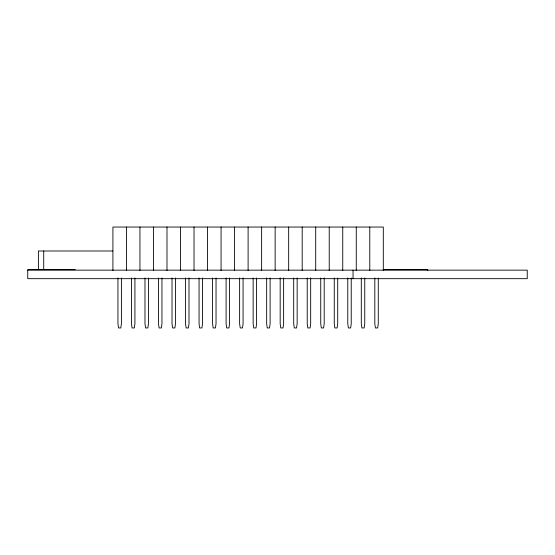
<?xml version="1.0" encoding="UTF-8"?>
<svg xmlns="http://www.w3.org/2000/svg" width="555" height="555" viewBox="0 0 555 555"><rect width="100%" height="100%" fill="white"/><g stroke="black" fill="none" stroke-linecap="round" stroke-linejoin="round"><path stroke-width="0.83" d="M112.727 250.992L38.392 250.992L38.392 269.626M75.362 269.626L27.75 269.626L27.75 278.672L527.25 278.672L527.25 270.153L27.75 270.153M383.47 269.626L427.711 269.626L427.711 270.687M383.304 270.576L383.304 227.044L112.915 227.044L112.915 270.576M378.274 277.93L378.274 323.766L377.677 327.956L375.409 327.956L374.819 323.766L374.819 277.93M369.783 227.044L369.783 270.576M364.753 277.93L364.753 323.766L364.156 327.956L361.895 327.956L361.298 323.766L361.298 277.93M356.268 227.044L356.268 270.576M353.036 270.153L353.036 278.672M351.232 277.93L351.232 323.766L350.642 327.956L348.373 327.956L347.777 323.766L347.777 277.93M342.747 227.044L342.747 270.576M337.711 277.93L337.711 323.766L337.121 327.956L334.852 327.956L334.263 323.766L334.263 277.93M329.226 227.044L329.226 270.576M324.196 277.93L324.196 323.766L323.6 327.956L321.331 327.956L320.741 323.766L320.741 277.93M315.705 227.044L315.705 270.576M310.675 277.93L310.675 323.766L310.078 327.956L307.817 327.956L307.22 323.766L307.22 277.93M302.191 227.044L302.191 270.576M297.154 277.93L297.154 323.766L296.564 327.956L294.296 327.956L293.699 323.766L293.699 277.93M288.669 227.044L288.669 270.576M283.633 277.93L283.633 323.766L283.043 327.956L280.774 327.956L280.178 323.766L280.178 277.93M275.148 227.044L275.148 270.576M270.118 277.93L270.118 323.766L269.522 327.956L267.253 327.956L266.664 323.766L266.664 277.93M261.627 227.044L261.627 270.576M256.597 277.93L256.597 323.766L256.001 327.956L253.732 327.956L253.142 323.766L253.142 277.93M248.106 227.044L248.106 270.576M243.076 277.93L243.076 323.766L242.486 327.956L240.218 327.956L239.621 323.766L239.621 277.93M234.592 227.044L234.592 270.576M229.555 277.93L229.555 323.766L228.965 327.956L226.697 327.956L226.1 323.766L226.1 277.93M221.07 227.044L221.07 270.576M216.034 277.93L216.034 323.766L215.444 327.956L213.175 327.956L212.586 323.766L212.586 277.93M207.549 227.044L207.549 270.576M202.519 277.93L202.519 323.766L201.923 327.956L199.654 327.956L199.065 323.766L199.065 277.93M194.028 227.044L194.028 270.576M188.998 277.93L188.998 323.766L188.402 327.956L186.14 327.956L185.543 323.766L185.543 277.93M180.514 227.044L180.514 270.576M175.477 277.93L175.477 323.766L174.887 327.956L172.619 327.956L172.022 323.766L172.022 277.93M166.993 227.044L166.993 270.576M161.956 277.93L161.956 323.766L161.366 327.956L159.098 327.956L158.508 323.766L158.508 277.93M153.471 227.044L153.471 270.576M148.442 277.93L148.442 323.766L147.845 327.956L145.577 327.956L144.987 323.766L144.987 277.93M139.95 227.044L139.95 270.576M134.92 277.93L134.92 323.766L134.324 327.956L132.055 327.956L131.466 323.766L131.466 277.93M126.436 227.044L126.436 270.576M121.399 277.93L121.399 323.766L120.81 327.956L118.541 327.956L117.944 323.766L117.944 277.93M43.72 250.992L43.72 269.626"/></g></svg>
